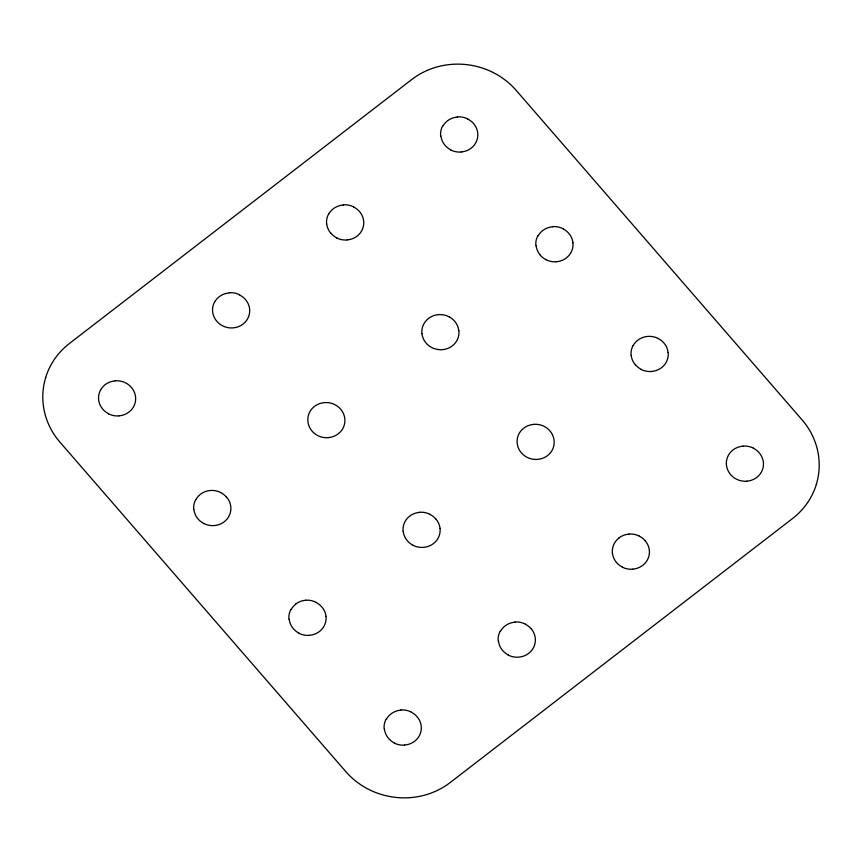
<?xml version="1.0" encoding="UTF-8"?>
<svg xmlns="http://www.w3.org/2000/svg" width="862" height="862" viewBox="0 0 862 862"><rect width="100%" height="100%" fill="white"/><g stroke="black" fill="none" stroke-linecap="round" stroke-linejoin="round"><path stroke-width="1.29" d="M214.616 302.077A18.522 17.477 10 0 1 229.195 292.94M214.563 301.948A18.662 17.606 10 0 0 212.612 311.753A18.522 17.477 10 0 0 216.89 321.364A18.511 17.466 10 0 0 222.633 325.836A18.662 17.606 10 0 0 233.042 327.894A18.511 17.466 10 0 0 243.041 324.09A18.522 17.477 10 0 0 247.653 318.724A18.662 17.606 10 0 0 249.614 308.919A18.522 17.477 10 0 0 239.668 295.009M229.249 292.724A18.662 17.606 10 0 1 239.658 294.782M100.563 390.023A18.533 17.477 10 0 1 115.152 380.885M118.988 415.84A18.522 17.466 10 0 0 128.988 412.036A18.522 17.466 10 0 0 133.61 406.681A18.662 17.596 10 0 0 135.56 396.876M108.655 413.792A18.522 17.466 10 0 1 102.912 409.321A18.533 17.477 10 0 1 98.613 399.763A18.662 17.596 10 0 1 100.574 389.958M115.196 380.799A18.662 17.596 10 0 1 125.593 382.857A18.533 17.477 10 0 1 135.528 396.832M118.924 415.893A18.662 17.596 10 0 1 108.526 413.835M461.192 151.949A18.522 17.477 10 0 0 475.77 142.823A18.662 17.606 10 0 0 477.731 133.007A18.511 17.466 10 0 0 473.507 123.471A18.522 17.477 10 0 0 467.786 119.096M450.858 149.902A18.522 17.477 10 0 1 440.924 135.927M442.874 126.175A18.522 17.477 10 0 1 457.453 117.049M461.084 152.035A18.662 17.606 10 0 1 450.675 149.977M440.654 135.894A18.662 17.606 10 0 1 442.615 126.089M457.291 116.876A18.662 17.606 10 0 1 467.7 118.924M330.943 233.408A18.533 17.477 10 0 1 326.72 223.861M328.67 214.121A18.533 17.477 10 0 1 333.292 208.755A18.522 17.466 10 0 1 343.399 205.005M347.138 239.905A18.522 17.466 10 0 0 361.717 230.779A18.662 17.606 10 0 0 363.667 220.963A18.522 17.466 10 0 0 353.732 207.052M336.805 237.858A18.522 17.466 10 0 1 331.051 233.386M347.03 239.981A18.662 17.606 10 0 1 336.633 237.934M326.601 223.851A18.662 17.606 10 0 1 328.562 214.045M343.248 204.833A18.662 17.606 10 0 1 353.646 206.88M203.874 523.536A18.522 17.466 10 0 1 193.939 509.561M193.734 509.496A18.652 17.596 10 0 1 195.696 499.691M220.769 492.536A18.652 17.596 10 0 0 210.36 490.489A18.522 17.466 10 0 0 195.793 499.701M220.694 492.622A18.522 17.466 10 0 1 226.447 497.094M226.566 497.072A18.522 17.466 10 0 1 230.79 506.608A18.652 17.596 10 0 1 228.818 516.424A18.522 17.466 10 0 1 224.206 521.779A18.522 17.466 10 0 1 214.207 525.583A18.652 17.596 10 0 1 203.809 523.525M309.469 635.283A18.522 17.466 10 0 0 324.047 626.157A18.662 17.596 10 0 0 325.998 616.352M299.146 633.247A18.522 17.466 10 0 1 289.212 619.272M291.162 609.531A18.522 17.466 10 0 1 295.785 604.176M316.063 602.452A18.522 17.466 10 0 1 325.998 616.427M309.361 635.369A18.662 17.596 10 0 1 298.963 633.322M288.942 619.239A18.662 17.596 10 0 1 290.903 609.434M305.579 600.221A18.662 17.596 10 0 1 315.988 602.279M295.623 604.079A18.522 17.466 10 0 1 305.633 600.275M328.196 437.67A18.662 17.596 10 0 1 317.798 435.622A18.522 17.466 10 0 1 307.917 421.604A18.662 17.596 10 0 1 309.846 411.745A18.522 17.466 10 0 1 324.414 402.629A18.662 17.596 10 0 1 334.865 404.634A18.522 17.466 10 0 1 344.8 418.62A18.662 17.596 10 0 1 342.871 428.468A18.533 17.477 10 0 1 328.303 437.594M413.157 545.323A18.511 17.466 10 0 1 403.222 531.348M403.104 531.294A18.662 17.606 10 0 1 405.065 521.488A18.511 17.466 10 0 1 419.632 512.362M429.955 514.409A18.511 17.466 10 0 1 435.709 518.881M440.051 528.406A18.662 17.606 10 0 1 438.09 538.211A18.522 17.477 10 0 1 433.478 543.566A18.511 17.466 10 0 1 423.479 547.37A18.662 17.606 10 0 1 413.081 545.323M419.622 512.265A18.662 17.606 10 0 1 430.03 514.312M435.827 518.924A18.522 17.477 10 0 1 440.051 528.471M421.938 333.594A18.533 17.477 10 0 0 426.162 343.151A18.522 17.466 10 0 0 431.916 347.623A18.662 17.606 10 0 0 442.314 349.67A18.522 17.466 10 0 0 456.925 340.512A18.662 17.606 10 0 0 458.886 330.706M428.511 318.498A18.533 17.477 10 0 0 423.888 323.853A18.662 17.606 10 0 0 421.884 333.54M428.511 318.434A18.522 17.466 10 0 1 438.51 314.63A18.662 17.606 10 0 1 448.919 316.688M448.843 316.677A18.522 17.466 10 0 1 458.778 330.652M533.793 424.33A18.652 17.596 10 0 1 544.191 426.378A18.522 17.466 10 0 1 554.072 440.396A18.652 17.596 10 0 1 552.143 450.255A18.522 17.477 10 0 1 537.576 459.381A18.652 17.596 10 0 1 527.135 457.356A18.522 17.466 10 0 1 517.2 443.38A18.652 17.596 10 0 1 519.118 433.532A18.522 17.466 10 0 1 533.686 424.406M540.355 255.206A18.533 17.477 10 0 1 536.132 245.659M538.093 235.908A18.533 17.477 10 0 1 552.661 226.781M563.005 228.829A18.533 17.477 10 0 1 572.939 242.815M556.367 261.725A18.522 17.466 10 0 0 566.366 257.921A18.533 17.477 10 0 0 570.989 252.555A18.662 17.596 10 0 0 572.95 242.75M546.034 259.677A18.522 17.466 10 0 1 540.28 255.195M556.313 261.757A18.662 17.596 10 0 1 545.905 259.71M535.884 245.627A18.662 17.596 10 0 1 537.845 235.822M552.52 226.62A18.662 17.596 10 0 1 562.918 228.667M635.434 364.938A18.522 17.477 10 0 1 631.21 355.392M651.629 371.425A18.522 17.477 10 0 0 666.207 362.299A18.662 17.606 10 0 0 668.169 352.493M641.296 369.389A18.522 17.477 10 0 1 635.542 364.906M651.521 371.511A18.662 17.606 10 0 1 641.123 369.464M631.092 355.37A18.662 17.606 10 0 1 633.053 345.565M633.171 345.576A18.511 17.466 10 0 1 637.783 340.221A18.522 17.477 10 0 1 647.793 336.417A18.662 17.606 10 0 1 658.191 338.475M658.126 338.464A18.522 17.477 10 0 1 668.061 352.45M404.698 745.027A18.522 17.466 10 0 0 419.266 735.9A18.662 17.596 10 0 0 421.227 726.095A18.522 17.466 10 0 0 411.282 712.184M394.365 742.979A18.522 17.466 10 0 1 384.43 729.015M386.381 719.264A18.522 17.466 10 0 1 400.959 710.137M404.58 745.113A18.662 17.596 10 0 1 394.182 743.055M384.161 728.983A18.662 17.596 10 0 1 386.122 719.177M400.798 709.965A18.662 17.596 10 0 1 411.206 712.012M508.408 655.034A18.522 17.477 10 0 1 498.473 641.048M500.423 631.307A18.522 17.477 10 0 1 515.002 622.181M525.335 624.228A18.522 17.477 10 0 1 531.089 628.7M508.224 655.109A18.662 17.606 10 0 0 518.633 657.156A18.522 17.477 10 0 0 533.319 647.955A18.662 17.606 10 0 0 535.28 638.139A18.511 17.466 10 0 0 531.057 628.592M498.204 641.026A18.662 17.606 10 0 1 500.154 631.21M514.84 621.998A18.662 17.606 10 0 1 525.249 624.056M622.353 567.099A18.522 17.466 10 0 1 612.419 553.135M618.981 538.028A18.522 17.466 10 0 0 614.369 543.394A18.662 17.606 10 0 0 612.376 553.081M618.948 537.92A18.522 17.466 10 0 1 628.958 534.117M632.686 569.2A18.662 17.606 10 0 1 622.289 567.153M628.904 534.052A18.662 17.606 10 0 1 639.302 536.099M639.356 536.164A18.522 17.477 10 0 1 645.11 540.646M632.794 569.125A18.522 17.466 10 0 0 647.373 559.998A18.662 17.606 10 0 0 649.334 550.182A18.522 17.466 10 0 0 645.11 540.711M726.472 465.178A18.522 17.466 10 0 0 736.407 479.153A18.662 17.596 10 0 0 746.804 481.201M726.429 465.124A18.662 17.596 10 0 1 728.39 455.319A18.522 17.466 10 0 1 733.002 449.964A18.522 17.477 10 0 1 743.012 446.16M743.066 446.107A18.662 17.596 10 0 1 753.474 448.165M753.345 448.208A18.522 17.477 10 0 1 759.099 452.679A18.522 17.477 10 0 1 763.376 462.301A18.662 17.606 10 0 1 761.426 472.042A18.522 17.477 10 0 1 746.848 481.168M816.282 484.595A74.089 69.876 10 0 1 792.523 518.547L450.363 782.416A74.089 69.887 10 0 1 424.416 795.217A74.628 70.393 10 0 1 382.082 794.678A74.089 69.887 10 0 1 345.727 771.512L60.06 442.292A74.089 69.876 10 0 1 46.009 417.477A74.628 70.393 10 0 1 45.729 377.416M816.271 484.584A74.638 70.393 10 0 0 815.98 444.512A74.089 69.876 10 0 0 801.94 419.708L516.273 90.478A74.078 69.876 10 0 0 479.918 67.311A74.628 70.393 10 0 0 437.584 66.783A74.089 69.887 10 0 0 411.648 79.595L69.477 343.453A74.089 69.887 10 0 0 45.718 377.405"/></g></svg>
